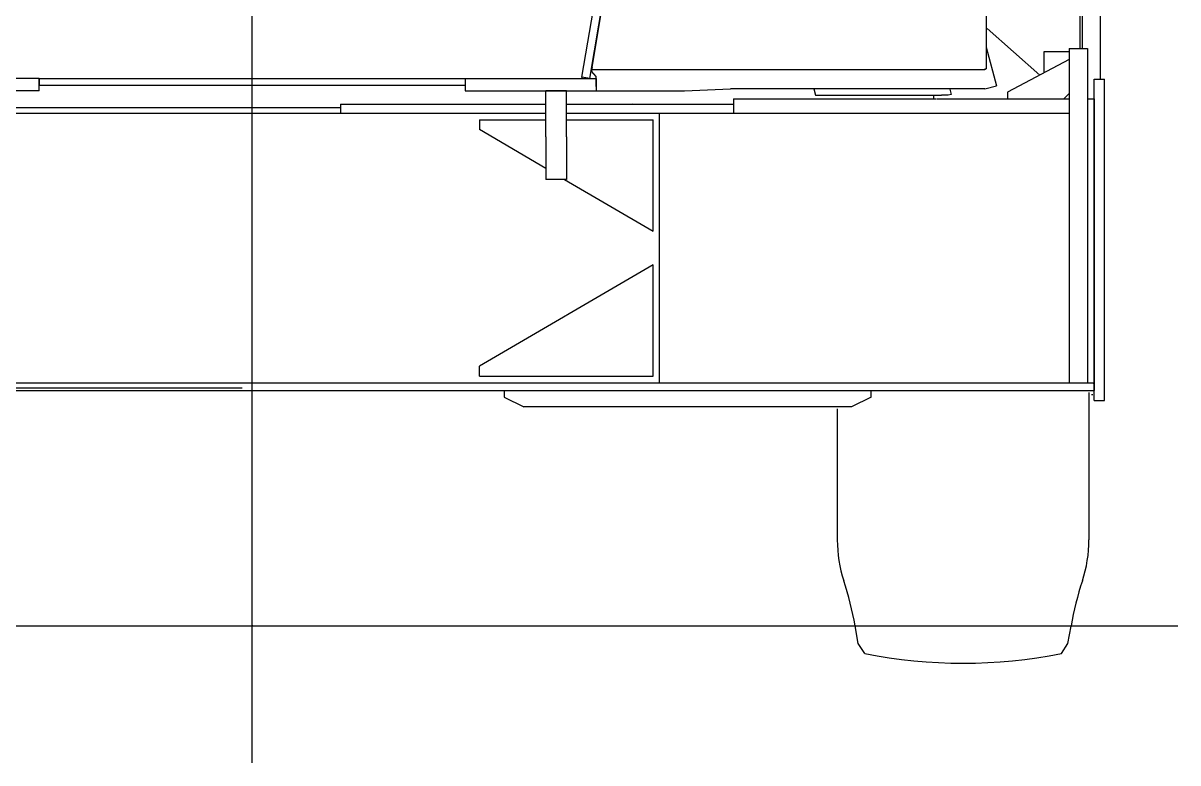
# Model space of a CAD drawing. Extents: x -31701 to 37626, y -27136 to 32271.
# Drawn here: x -13355 to -11593, y -17967 to -16839 of the extents above; entities that cross this region are included whole.
import ezdxf

# ---------------------------------------------------------------- set-up
doc = ezdxf.new("R2010")
doc.units = 0
doc.header["$PDMODE"] = 35
doc.layers.get('0').update_dxf_attribs({"linetype": 'CONTINUOUS'})

msp = doc.modelspace()

# ---------------------------------------------------------------- linework, layer by layer
at = {"color": 104, "linetype": 'Continuous'}
for p, q in [((-13005.81, -17967.13), (-13005.81, -15406.41)), ((-12502.51, -16921.29), (-12409.81, -16373.07)), ((-12490.68, -16923.29), (-12397.98, -16375.07)), ((-11711.31, -16924.13), (-11711.31, -16380.07)), ((-11742.21, -16877.14), (-11742.21, -16563.07)), ((-12487.07, -16906.47), (-12443.75, -16650.47)), ((-11885.81, -16648.47), (-11885.81, -16908.47)), ((-11738.51, -16838.69), (-11738.51, -16813.34)), ((-11711.31, -16838.69), (-11711.31, -16813.34)), ((-11738.51, -16877.14), (-11738.51, -16838.69)), ((-11711.31, -16924.13), (-11711.31, -16838.69)), ((-11885.81, -16875.51), (-11870.1, -16934.24)), ((-12487.5, -16910.07), (-12487.81, -16912.07)), ((-12480.81, -16920.07), (-12487.81, -16912.07)), ((-12487.71, -16905.78), (-12486.97, -16905.9)), ((-12487.07, -16906.47), (-12487.68, -16910.07)), ((-11907.41, -16910.07), (-12487.68, -16910.07)), ((-12486.88, -16900.85), (-12486.14, -16900.97)), ((-11887.41, -16910.07), (-11907.41, -16910.07)), ((-11887.41, -16908.47), (-11887.41, -16910.07)), ((-11887.41, -16908.47), (-11885.81, -16908.47)), ((-13330.81, -16923.07), (-13530.81, -16923.07)), ((-13330.81, -16923.07), (-13330.81, -16933.07)), ((-13330.81, -16923.07), (-12680.81, -16923.07)), ((-13330.81, -16942.07), (-13330.81, -16923.07)), ((-13330.81, -16933.07), (-12680.81, -16933.07)), ((-12680.81, -16923.07), (-12680.81, -16933.07)), ((-12680.81, -16923.07), (-12680.81, -16942.07)), ((-12680.81, -16923.07), (-12480.81, -16923.07)), ((-12502.51, -16921.29), (-12502.81, -16923.07)), ((-12490.68, -16923.29), (-12502.51, -16921.29)), ((-12480.81, -16935.07), (-12480.81, -16920.07)), ((-12480.81, -16923.07), (-12480.81, -16942.07)), ((-12480.81, -16935.07), (-12480.81, -16942.07)), ((-11887.81, -16939.07), (-11870.1, -16934.24)), ((-13330.81, -16942.07), (-13530.81, -16942.07)), ((-12680.81, -16942.07), (-12480.81, -16942.07)), ((-12525.81, -16942.07), (-12557.81, -16942.07)), ((-12557.81, -17012.07), (-12557.81, -16942.07)), ((-12525.81, -17012.07), (-12525.81, -16942.07)), ((-12480.81, -16942.07), (-12415.81, -16942.07)), ((-12415.81, -16942.07), (-12410.86, -16942.07)), ((-12410.86, -16942.07), (-12345.81, -16942.07)), ((-12345.81, -16942.07), (-12275.81, -16939.07)), ((-11887.81, -16939.07), (-12275.81, -16939.07)), ((-12148.82, -16939.07), (-12146.3, -16948.5)), ((-12146.3, -16948.5), (-11953.74, -16948.49)), ((-11943.39, -16948.48), (-11953.74, -16948.49)), ((-11939.04, -16947.32), (-11943.39, -16948.48)), ((-11941.11, -16939.59), (-11941.25, -16939.07)), ((-11939.17, -16939.07), (-11941.11, -16939.59)), ((-11941.11, -16939.59), (-11939.04, -16947.32)), ((-12425.41, -16962), (-12426.01, -16961.91)), ((-11721.01, -16970.07), (-11721.01, -16979.07)), ((-11721.01, -16979.07), (-11721.01, -17390.07)), ((-12557.81, -17012.07), (-12557.81, -17077.07)), ((-12525.81, -17012.07), (-12525.81, -17077.07)), ((-12525.81, -17077.07), (-12557.81, -17077.07)), ((-11721.01, -17390.07), (-11721.01, -17398.07)), ((-11728.81, -17402.07), (-11728.81, -17626.92)), ((-11724.91, -17405.07), (-11722.61, -17405.07)), ((-12112.81, -17427.07), (-12112.81, -17626.92)), ((-14418.59, -17758.07), (-11593.03, -17758.07)), ((-12080.81, -17785.07), (-12085.57, -17758.07)), ((-11760.81, -17785.07), (-11756.09, -17758.3)), ((-12070.81, -17800.07), (-12080.81, -17785.07)), ((-11770.81, -17800.07), (-11760.81, -17785.07))]:
    msp.add_line(p, q, dxfattribs=at)
at = {"color": 251, "linetype": 'Continuous'}
for p, q in [((-11884.1, -16846.61), (-11803.78, -16917.94)), ((-11797.13, -16882.14), (-11759.03, -16882.14)), ((-11797.13, -16914.4), (-11797.13, -16882.14)), ((-11759.03, -16877.14), (-11759.03, -17387.14)), ((-11759.03, -16877.14), (-11731.03, -16877.14)), ((-11731.03, -16877.14), (-11731.03, -17387.14)), ((-11759.03, -16894.14), (-11853.03, -16944.14)), ((-11721.02, -17414.13), (-11721.02, -16924.13)), ((-11721.02, -16924.13), (-11705.03, -16924.13)), ((-11705.02, -17414.13), (-11705.02, -16924.13)), ((-11966.03, -16948.49), (-11966.03, -16954.14)), ((-11853.03, -16944.14), (-11853.03, -16954.14)), ((-11767.03, -16954.14), (-11759.03, -16946.14)), ((-13841.03, -16967.14), (-12871.02, -16967.14)), ((-12871.02, -16962.14), (-12557.81, -16962.14)), ((-12871.02, -16962.14), (-12871.02, -16976.14)), ((-12525.8, -16962.14), (-12271.02, -16962.14)), ((-12271.02, -16954.14), (-12271.02, -16976.14)), ((-12271.02, -16954.14), (-11961.9, -16954.14)), ((-11960.7, -16954.14), (-11759.03, -16954.14)), ((-11731.03, -16954.14), (-11721.03, -16954.14)), ((-11721.03, -16954.14), (-11721.03, -17399.14)), ((-13841.03, -16976.14), (-12557.81, -16976.14)), ((-12659.03, -16986.14), (-12659.03, -17001.14)), ((-12659.03, -16986.14), (-12557.81, -16986.14)), ((-12525.8, -16976.14), (-11759.03, -16976.14)), ((-12525.8, -16986.14), (-12394.03, -16986.14)), ((-12394.03, -17156.14), (-12394.03, -16986.14)), ((-12384.03, -17387.14), (-12384.03, -16976.14)), ((-12557.81, -17060.34), (-12659.03, -17001.14)), ((-12529.21, -17077.07), (-12394.03, -17156.14)), ((-12394.03, -17207.13), (-12659.03, -17362.14)), ((-12394.03, -17377.13), (-12394.03, -17207.13)), ((-12659.03, -17377.14), (-12659.03, -17362.14)), ((-14294.73, -17387.14), (-11721.03, -17387.14)), ((-12659.03, -17377.14), (-12394.03, -17377.14)), ((-11723.03, -17387.14), (-11721.03, -17389.14)), ((-14290.57, -17399.14), (-11721.03, -17399.14)), ((-13691.03, -17395.14), (-13021.03, -17395.14)), ((-12621.03, -17399.14), (-12621.03, -17409.14)), ((-12621.03, -17409.14), (-12591.03, -17424.14)), ((-12061.03, -17409.14), (-12091.03, -17424.14)), ((-12061.03, -17409.14), (-12061.03, -17399.14)), ((-12091.03, -17424.14), (-12591.03, -17424.14)), ((-11721.03, -17414.13), (-11705.03, -17414.13))]:
    msp.add_line(p, q, dxfattribs=at)
at = {"color": 104, "linetype": 'Continuous'}
for centre, radius, start, end in [((-11912.81, -17626.93), 200, 179.99723, 198.16231), ((-11928.81, -17626.93), 200, 341.83769, 0.00277), ((-12577.93, -17845.13), 500, 10.02678, 18.1623), ((-11263.68, -17845.13), 500, 161.83769, 169.97322), ((-11920.81, -17057.57), 757.5, 258.57881, 281.42119)]:
    msp.add_arc(centre, radius, start, end, dxfattribs=at)
at = {"color": 20, "linetype": 'Continuous'}
msp.add_point((-13005.81, -17758.07), dxfattribs=at)

doc.saveas('drawing.dxf')
